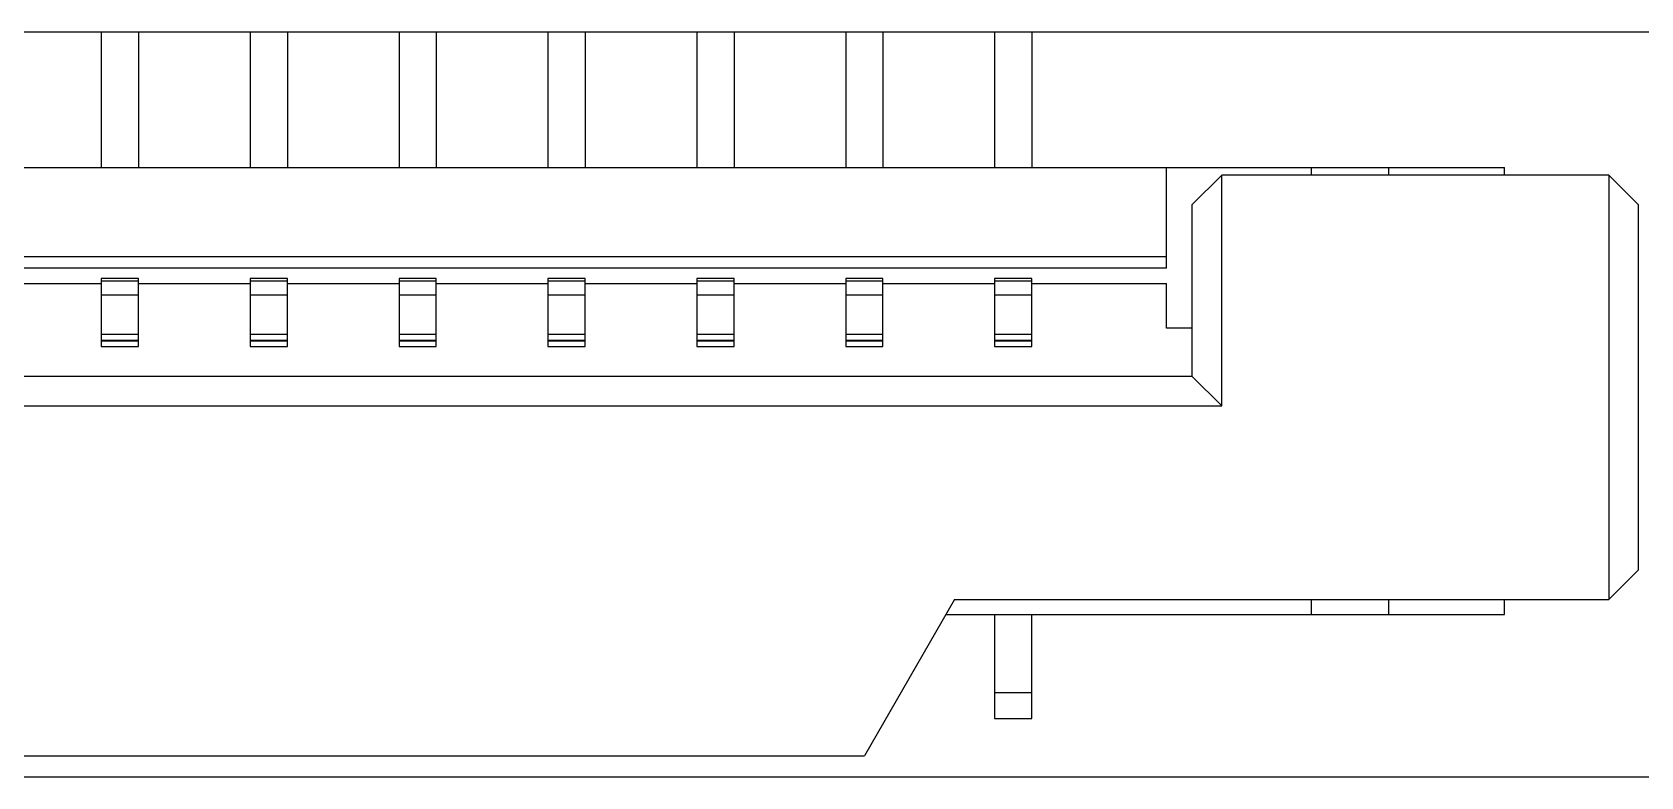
# Model space of a CAD drawing. Header units: inches. Extents: x -81 to 229, y -71 to 99.
# Drawn here: x 185.97 to 196.77, y 45.56 to 50.56 of the extents above; entities that cross this region are included whole.
import ezdxf

# ---------------------------------------------------------------- set-up
doc = ezdxf.new("R2010")
doc.units = ezdxf.units.IN
doc.header["$LTSCALE"] = 1.21
doc.header["$MEASUREMENT"] = 0
doc.layers.get('0').update_dxf_attribs({"linetype": 'CONTINUOUS'})

msp = doc.modelspace()

# ---------------------------------------------------------------- linework, layer by layer
at = {"color": 7, "linetype": 'Continuous'}
for p, q in [((197.562, 50.563), (173.562, 50.563)), ((186.434, 50.563), (186.434, 49.654)), ((186.684, 50.563), (186.684, 49.654)), ((187.434, 50.563), (187.434, 49.654)), ((187.684, 50.563), (187.684, 49.654)), ((188.434, 50.563), (188.434, 49.654)), ((188.684, 50.563), (188.684, 49.654)), ((189.434, 50.563), (189.434, 49.654)), ((189.684, 50.563), (189.684, 49.654)), ((190.434, 50.563), (190.434, 49.654)), ((190.684, 50.563), (190.684, 49.654)), ((191.434, 50.563), (191.434, 49.654)), ((191.684, 50.563), (191.684, 49.654)), ((192.434, 50.563), (192.434, 49.654)), ((192.684, 50.563), (192.684, 49.654)), ((175.259, 49.654), (195.859, 49.654)), ((193.589, 48.978), (193.589, 49.654)), ((193.759, 49.404), (193.959, 49.604)), ((193.959, 48.054), (193.959, 49.604)), ((196.559, 49.604), (193.959, 49.604)), ((194.559, 49.654), (194.559, 49.604)), ((195.079, 49.654), (195.079, 49.604)), ((195.859, 49.604), (195.859, 49.654)), ((196.559, 49.604), (196.559, 46.754)), ((196.759, 49.404), (196.559, 49.604)), ((193.759, 49.404), (193.759, 48.254)), ((196.759, 46.954), (196.759, 49.404)), ((193.589, 49.054), (177.529, 49.054)), ((193.589, 48.978), (177.529, 48.978)), ((185.684, 48.875), (186.434, 48.875)), ((186.434, 48.909), (186.434, 48.452)), ((186.684, 48.909), (186.434, 48.909)), ((186.684, 48.891), (186.434, 48.891)), ((186.684, 48.452), (186.684, 48.909)), ((186.684, 48.875), (187.434, 48.875)), ((187.434, 48.909), (187.434, 48.452)), ((187.684, 48.909), (187.434, 48.909)), ((187.684, 48.891), (187.434, 48.891)), ((187.684, 48.452), (187.684, 48.909)), ((187.684, 48.875), (188.434, 48.875)), ((188.434, 48.909), (188.434, 48.452)), ((188.684, 48.909), (188.434, 48.909)), ((188.684, 48.891), (188.434, 48.891)), ((188.684, 48.452), (188.684, 48.909)), ((188.684, 48.875), (189.434, 48.875)), ((189.434, 48.909), (189.434, 48.452)), ((189.684, 48.909), (189.434, 48.909)), ((189.684, 48.891), (189.434, 48.891)), ((189.684, 48.452), (189.684, 48.909)), ((189.684, 48.875), (190.434, 48.875)), ((190.434, 48.909), (190.434, 48.452)), ((190.684, 48.909), (190.434, 48.909)), ((190.684, 48.891), (190.434, 48.891)), ((190.684, 48.452), (190.684, 48.909)), ((190.684, 48.875), (191.434, 48.875)), ((191.434, 48.909), (191.434, 48.452)), ((191.684, 48.909), (191.434, 48.909)), ((191.684, 48.891), (191.434, 48.891)), ((191.684, 48.452), (191.684, 48.909)), ((191.684, 48.875), (192.434, 48.875)), ((192.434, 48.909), (192.434, 48.452)), ((192.684, 48.909), (192.434, 48.909)), ((192.684, 48.891), (192.434, 48.891)), ((192.684, 48.452), (192.684, 48.909)), ((192.684, 48.875), (193.589, 48.875)), ((193.589, 48.575), (193.589, 48.875)), ((186.434, 48.8), (186.684, 48.8)), ((187.434, 48.8), (187.684, 48.8)), ((188.434, 48.8), (188.684, 48.8)), ((189.434, 48.8), (189.684, 48.8)), ((190.434, 48.8), (190.684, 48.8)), ((191.434, 48.8), (191.684, 48.8)), ((192.434, 48.8), (192.684, 48.8)), ((186.684, 48.534), (186.434, 48.534)), ((187.684, 48.534), (187.434, 48.534)), ((188.684, 48.534), (188.434, 48.534)), ((189.684, 48.534), (189.434, 48.534)), ((190.684, 48.534), (190.434, 48.534)), ((191.684, 48.534), (191.434, 48.534)), ((192.684, 48.534), (192.434, 48.534)), ((193.759, 48.575), (193.589, 48.575)), ((186.434, 48.496), (186.684, 48.496)), ((186.684, 48.488), (186.434, 48.488)), ((186.434, 48.452), (186.684, 48.452)), ((187.434, 48.496), (187.684, 48.496)), ((187.684, 48.488), (187.434, 48.488)), ((187.434, 48.452), (187.684, 48.452)), ((188.434, 48.496), (188.684, 48.496)), ((188.684, 48.488), (188.434, 48.488)), ((188.434, 48.452), (188.684, 48.452)), ((189.434, 48.496), (189.684, 48.496)), ((189.684, 48.488), (189.434, 48.488)), ((189.434, 48.452), (189.684, 48.452)), ((190.434, 48.496), (190.684, 48.496)), ((190.684, 48.488), (190.434, 48.488)), ((190.434, 48.452), (190.684, 48.452)), ((191.434, 48.496), (191.684, 48.496)), ((191.684, 48.488), (191.434, 48.488)), ((191.434, 48.452), (191.684, 48.452)), ((192.434, 48.496), (192.684, 48.496)), ((192.684, 48.488), (192.434, 48.488)), ((192.434, 48.452), (192.684, 48.452)), ((177.359, 48.254), (193.759, 48.254)), ((193.959, 48.054), (193.759, 48.254)), ((177.159, 48.054), (193.959, 48.054)), ((196.559, 46.754), (196.759, 46.954)), ((192.165, 46.754), (191.559, 45.704)), ((192.165, 46.754), (196.559, 46.754)), ((194.559, 46.754), (194.559, 46.654)), ((195.079, 46.754), (195.079, 46.654)), ((195.859, 46.654), (195.859, 46.754)), ((192.107, 46.654), (195.859, 46.654)), ((192.434, 46.654), (192.434, 45.954)), ((192.684, 45.954), (192.684, 46.654)), ((192.684, 46.127), (192.434, 46.127)), ((192.434, 45.954), (192.684, 45.954)), ((179.559, 45.704), (191.559, 45.704)), ((173.562, 45.563), (197.562, 45.563))]:
    msp.add_line(p, q, dxfattribs=at)

doc.saveas('drawing.dxf')
